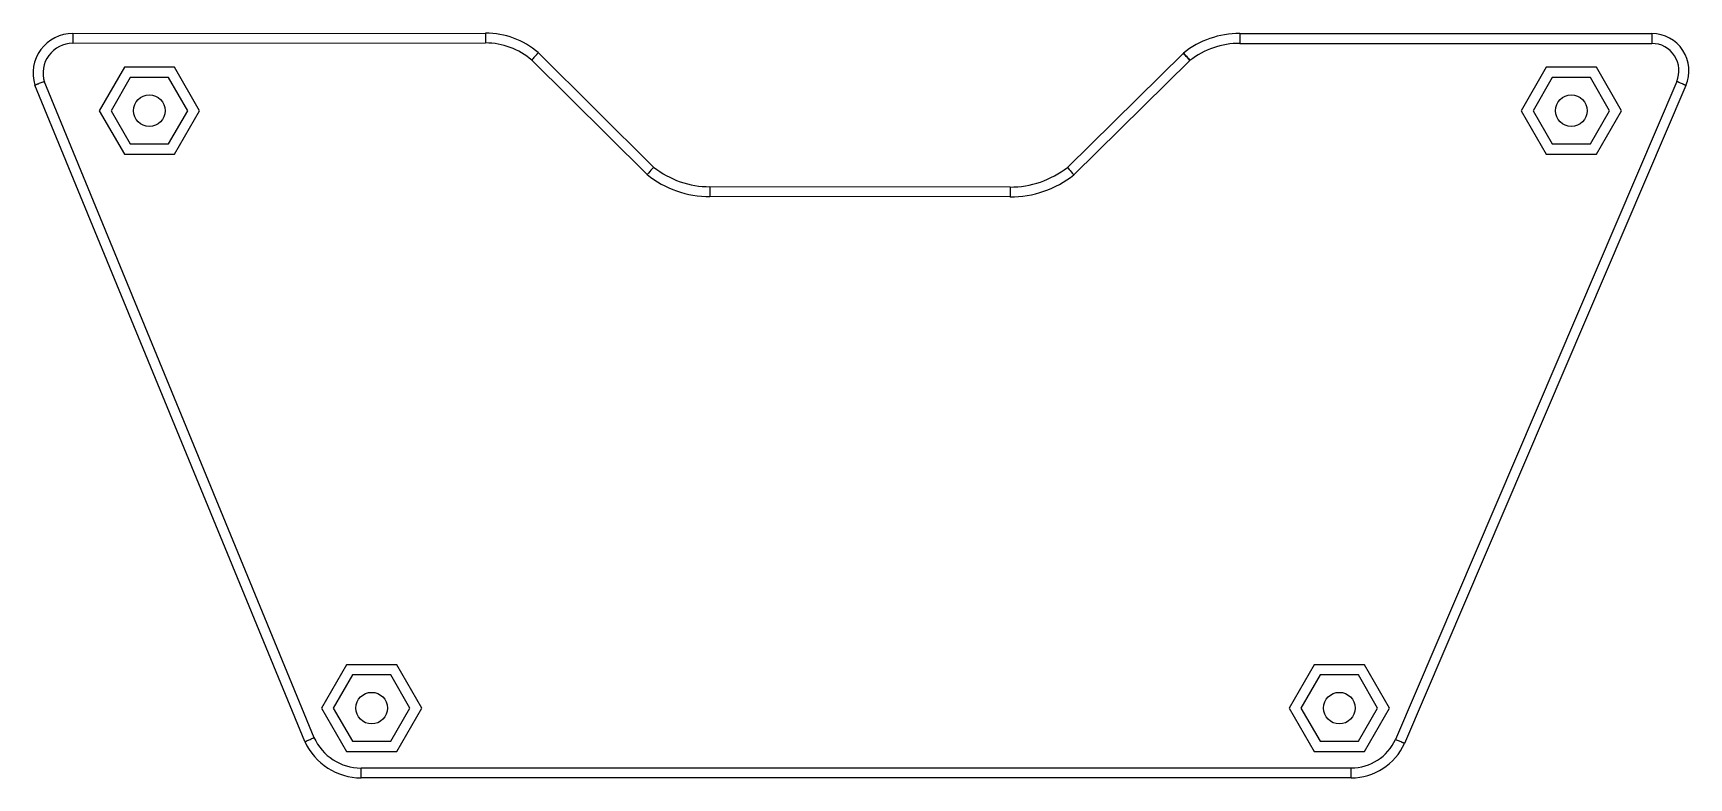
# Model space of a CAD drawing. Header units: millimetres. Extents: x 66 to 234, y 112 to 188.
import ezdxf

# ---------------------------------------------------------------- set-up
doc = ezdxf.new("R2010")
doc.units = ezdxf.units.MM
doc.layers.add('View001', color=7, linetype='CONTINUOUS')

msp = doc.modelspace()

# ---------------------------------------------------------------- linework, layer by layer
at = {"layer": 'View001'}
for p, q in [((70.181, 187.683), (111.98, 187.713)), ((70.1817, 186.683), (111.981, 186.713)), ((188.362, 187.678), (230.096, 187.666)), ((188.362, 186.678), (230.096, 186.666)), ((116.607, 185.025), (128.333, 173.388)), ((117.312, 185.735), (128.998, 174.137)), ((170.904, 174.108), (182.656, 185.696)), ((171.564, 173.355), (183.318, 184.944)), ((94.6161, 116.336), (67.269, 182.83)), ((75.3967, 184.249), (72.8563, 179.849)), ((75.9967, 183.21), (74.0563, 179.849)), ((80.4773, 184.25), (75.3967, 184.249)), ((79.8773, 183.21), (75.9967, 183.21)), ((81.8177, 179.85), (79.8773, 183.21)), ((83.0177, 179.85), (80.4773, 184.25)), ((232.607, 182.807), (204.121, 116.167)), ((219.397, 184.25), (216.856, 179.85)), ((219.997, 183.21), (218.056, 179.85)), ((224.477, 184.249), (219.397, 184.25)), ((223.877, 183.21), (219.997, 183.21)), ((225.818, 179.849), (223.877, 183.21)), ((227.018, 179.849), (224.477, 184.249)), ((93.6913, 115.956), (66.3442, 182.45)), ((233.526, 182.414), (205.04, 115.774)), ((72.8563, 179.849), (75.3967, 175.449)), ((74.0563, 179.849), (75.9967, 176.489)), ((79.8773, 176.489), (81.8177, 179.85)), ((80.4773, 175.45), (83.0177, 179.85)), ((216.856, 179.85), (219.397, 175.45)), ((218.056, 179.85), (219.997, 176.489)), ((223.877, 176.489), (225.818, 179.849)), ((224.477, 175.449), (227.018, 179.849)), ((75.9967, 176.489), (79.8773, 176.489)), ((219.997, 176.489), (223.877, 176.489)), ((75.3967, 175.449), (80.4773, 175.45)), ((219.397, 175.45), (224.477, 175.449)), ((165.089, 171.124), (134.703, 171.156)), ((165.09, 172.124), (134.704, 172.155)), ((97.8967, 123.75), (95.3563, 119.35)), ((98.4967, 122.71), (96.5563, 119.35)), ((102.977, 123.75), (97.8967, 123.75)), ((102.377, 122.71), (98.4967, 122.71)), ((104.318, 119.349), (102.377, 122.71)), ((105.518, 119.35), (102.977, 123.75)), ((195.897, 123.749), (193.356, 119.349)), ((196.497, 122.71), (194.556, 119.349)), ((200.977, 123.75), (195.897, 123.749)), ((200.377, 122.71), (196.497, 122.71)), ((202.318, 119.35), (200.377, 122.71)), ((203.518, 119.35), (200.977, 123.75)), ((95.3563, 119.35), (97.8967, 114.949)), ((96.5563, 119.35), (98.4967, 115.989)), ((102.377, 115.989), (104.318, 119.349)), ((102.977, 114.949), (105.518, 119.35)), ((193.356, 119.349), (195.897, 114.949)), ((194.556, 119.349), (196.497, 115.989)), ((200.377, 115.989), (202.318, 119.35)), ((200.977, 114.95), (203.518, 119.35)), ((98.4967, 115.989), (102.377, 115.989)), ((196.497, 115.989), (200.377, 115.989)), ((97.8967, 114.949), (102.977, 114.949)), ((195.897, 114.949), (200.977, 114.95)), ((199.642, 113.288), (99.373, 113.287)), ((199.642, 112.288), (99.373, 112.287))]:
    msp.add_line(p, q, dxfattribs=at)
for centre in [(77.937, 179.85), (221.937, 179.85), (100.437, 119.35), (198.437, 119.35)]:
    msp.add_circle(centre, 1.6, dxfattribs=at)
for centre, radius, start, end in [((70.181, 183.66), 4.023, 90, -162.5), ((70.181, 183.66), 4.023, 90, -162.5), ((70.181, 183.66), 3.023, 90, -162.5), ((111.98, 179.536), 8.176, 49.3, 90), ((111.98, 179.536), 8.176, 49.3, 90), ((111.98, 179.536), 7.176, 49.3, 90), ((188.362, 178.471), 9.206, 90, 128.3), ((188.362, 178.471), 9.206, 90, 128.3), ((188.362, 178.471), 8.206, 90, 127.927), ((230.096, 183.919), 3.746, -23.7, 90), ((230.096, 183.919), 3.746, -23.7, 90), ((230.096, 183.919), 2.746, -23.7, 90), ((134.704, 181.362), 10.206, -128.626, -90), ((134.704, 181.362), 9.206, -128.3, -90), ((134.704, 181.362), 9.206, -128.3, -90), ((165.09, 181.63), 9.507, -90, -52.3), ((165.09, 181.63), 9.507, -90, -52.3), ((165.09, 181.63), 10.507, -90, -51.9633), ((99.373, 118.522), 6.234, -155.7, -90), ((99.373, 118.522), 6.234, -155.7, -90), ((99.373, 118.522), 5.234, -155.7, -90), ((199.642, 118.212), 4.923, -90, -24.3), ((199.642, 118.212), 5.923, -90, -24.3), ((199.642, 118.212), 5.923, -90, -24.3)]:
    msp.add_arc(centre, radius, start, end, dxfattribs=at)
for points, knots in [([(70.181, 187.683), (70.181, 187.68), (70.181, 187.678), (70.181, 187.676), (70.181, 187.67), (70.181, 187.664), (70.181, 187.657), (70.181, 187.647), (70.181, 187.637), (70.181, 187.626), (70.181, 187.612), (70.181, 187.598), (70.181, 187.583), (70.181, 187.565), (70.181, 187.547), (70.181, 187.529), (70.181, 187.508), (70.181, 187.486), (70.181, 187.464), (70.181, 187.439), (70.181, 187.415), (70.181, 187.39), (70.181, 187.362), (70.181, 187.334), (70.181, 187.306), (70.181, 187.246), (70.181, 187.183), (70.181, 187.116), (70.181, 186.981), (70.181, 186.832), (70.181, 186.683)], [0, 0, 0, 0, 0.1122, 0.1122, 0.1122, 0.224399, 0.224399, 0.224399, 0.336599, 0.336599, 0.336599, 0.448799, 0.448799, 0.448799, 0.560999, 0.560999, 0.560999, 0.673198, 0.673198, 0.673198, 0.785398, 0.785398, 0.785398, 0.897598, 0.897598, 0.897598, 1.122, 1.122, 1.122, 1.5708, 1.5708, 1.5708, 1.5708]), ([(111.98, 187.713), (111.98, 187.71), (111.98, 187.708), (111.98, 187.706), (111.98, 187.7), (111.98, 187.694), (111.98, 187.687), (111.98, 187.677), (111.98, 187.667), (111.98, 187.656), (111.98, 187.642), (111.98, 187.628), (111.98, 187.613), (111.98, 187.595), (111.98, 187.577), (111.98, 187.559), (111.98, 187.538), (111.98, 187.516), (111.98, 187.494), (111.98, 187.469), (111.98, 187.445), (111.98, 187.42), (111.98, 187.392), (111.98, 187.364), (111.98, 187.336), (111.98, 187.276), (111.98, 187.213), (111.98, 187.146), (111.981, 187.011), (111.981, 186.862), (111.981, 186.713)], [0, 0, 0, 0, 0.1122, 0.1122, 0.1122, 0.224399, 0.224399, 0.224399, 0.336599, 0.336599, 0.336599, 0.448799, 0.448799, 0.448799, 0.560999, 0.560999, 0.560999, 0.673198, 0.673198, 0.673198, 0.785398, 0.785398, 0.785398, 0.897598, 0.897598, 0.897598, 1.122, 1.122, 1.122, 1.5708, 1.5708, 1.5708, 1.5708]), ([(188.362, 187.678), (188.362, 187.675), (188.362, 187.673), (188.362, 187.671), (188.362, 187.665), (188.362, 187.659), (188.362, 187.652), (188.362, 187.642), (188.362, 187.632), (188.362, 187.621), (188.362, 187.607), (188.362, 187.593), (188.362, 187.578), (188.362, 187.56), (188.362, 187.542), (188.362, 187.524), (188.362, 187.503), (188.362, 187.481), (188.362, 187.459), (188.362, 187.434), (188.362, 187.41), (188.362, 187.385), (188.362, 187.357), (188.362, 187.329), (188.362, 187.301), (188.362, 187.241), (188.362, 187.178), (188.362, 187.111), (188.362, 186.976), (188.362, 186.827), (188.362, 186.678)], [0, 0, 0, 0, 0.1122, 0.1122, 0.1122, 0.224399, 0.224399, 0.224399, 0.336599, 0.336599, 0.336599, 0.448799, 0.448799, 0.448799, 0.560999, 0.560999, 0.560999, 0.673198, 0.673198, 0.673198, 0.785398, 0.785398, 0.785398, 0.897598, 0.897598, 0.897598, 1.122, 1.122, 1.122, 1.5708, 1.5708, 1.5708, 1.5708]), ([(230.096, 187.666), (230.096, 187.663), (230.096, 187.661), (230.096, 187.659), (230.096, 187.653), (230.096, 187.647), (230.096, 187.64), (230.096, 187.63), (230.096, 187.62), (230.096, 187.609), (230.096, 187.595), (230.096, 187.581), (230.096, 187.566), (230.096, 187.548), (230.096, 187.53), (230.096, 187.512), (230.096, 187.491), (230.096, 187.469), (230.096, 187.447), (230.096, 187.422), (230.096, 187.398), (230.096, 187.373), (230.096, 187.345), (230.096, 187.317), (230.096, 187.289), (230.096, 187.229), (230.096, 187.166), (230.096, 187.099), (230.096, 186.964), (230.096, 186.815), (230.096, 186.666)], [0, 0, 0, 0, 0.1122, 0.1122, 0.1122, 0.224399, 0.224399, 0.224399, 0.336599, 0.336599, 0.336599, 0.448799, 0.448799, 0.448799, 0.560999, 0.560999, 0.560999, 0.673198, 0.673198, 0.673198, 0.785398, 0.785398, 0.785398, 0.897598, 0.897598, 0.897598, 1.122, 1.122, 1.122, 1.5708, 1.5708, 1.5708, 1.5708]), ([(117.312, 185.735), (117.31, 185.733), (117.309, 185.732), (117.307, 185.73), (117.303, 185.725), (117.299, 185.721), (117.295, 185.716), (117.288, 185.708), (117.282, 185.7), (117.275, 185.692), (117.266, 185.682), (117.256, 185.671), (117.247, 185.66), (117.235, 185.646), (117.223, 185.633), (117.212, 185.619), (117.198, 185.602), (117.183, 185.586), (117.169, 185.57), (117.153, 185.551), (117.137, 185.532), (117.121, 185.513), (117.102, 185.492), (117.084, 185.471), (117.066, 185.45), (117.027, 185.404), (116.986, 185.356), (116.942, 185.306), (116.854, 185.203), (116.757, 185.09), (116.659, 184.977)], [0, 0, 0, 0, 0.1122, 0.1122, 0.1122, 0.224399, 0.224399, 0.224399, 0.336599, 0.336599, 0.336599, 0.448799, 0.448799, 0.448799, 0.560999, 0.560999, 0.560999, 0.673198, 0.673198, 0.673198, 0.785398, 0.785398, 0.785398, 0.897598, 0.897598, 0.897598, 1.122, 1.122, 1.122, 1.5708, 1.5708, 1.5708, 1.5708]), ([(183.318, 184.944), (183.141, 185.138), (182.965, 185.33), (182.842, 185.468), (182.718, 185.607), (182.649, 185.69), (182.656, 185.696)], [0, 0, 0, 0, 0.785908, 0.785908, 0.785908, 1.57182, 1.57182, 1.57182, 1.57182]), ([(182.656, 185.696), (182.663, 185.703), (182.738, 185.625), (182.861, 185.484), (182.982, 185.345), (183.15, 185.146), (183.318, 184.944)], [0, 0, 0, 0, 0.785405, 0.785405, 0.785405, 1.57081, 1.57081, 1.57081, 1.57081]), ([(66.3442, 182.45), (66.3461, 182.451), (66.3481, 182.451), (66.35, 182.452), (66.3558, 182.455), (66.3616, 182.457), (66.3674, 182.459), (66.377, 182.463), (66.3865, 182.467), (66.3961, 182.471), (66.4093, 182.477), (66.4226, 182.482), (66.4358, 182.487), (66.4525, 182.494), (66.4692, 182.501), (66.486, 182.508), (66.506, 182.516), (66.526, 182.525), (66.546, 182.533), (66.569, 182.542), (66.592, 182.552), (66.6151, 182.561), (66.6409, 182.572), (66.6666, 182.582), (66.6924, 182.593), (66.7476, 182.616), (66.8061, 182.64), (66.8678, 182.665), (66.9933, 182.717), (67.1305, 182.773), (67.269, 182.83)], [0, 0, 0, 0, 0.1122, 0.1122, 0.1122, 0.224399, 0.224399, 0.224399, 0.336599, 0.336599, 0.336599, 0.448799, 0.448799, 0.448799, 0.560999, 0.560999, 0.560999, 0.673198, 0.673198, 0.673198, 0.785398, 0.785398, 0.785398, 0.897598, 0.897598, 0.897598, 1.122, 1.122, 1.122, 1.5708, 1.5708, 1.5708, 1.5708]), ([(233.526, 182.414), (233.524, 182.415), (233.522, 182.415), (233.52, 182.416), (233.515, 182.419), (233.509, 182.421), (233.503, 182.424), (233.494, 182.428), (233.484, 182.432), (233.475, 182.436), (233.462, 182.442), (233.448, 182.448), (233.435, 182.454), (233.419, 182.461), (233.402, 182.468), (233.386, 182.475), (233.366, 182.484), (233.346, 182.493), (233.326, 182.501), (233.303, 182.512), (233.281, 182.522), (233.258, 182.532), (233.232, 182.543), (233.207, 182.554), (233.181, 182.565), (233.127, 182.589), (233.069, 182.615), (233.008, 182.641), (232.883, 182.696), (232.748, 182.756), (232.61, 182.816)], [0, 0, 0, 0, 0.1122, 0.1122, 0.1122, 0.224399, 0.224399, 0.224399, 0.336599, 0.336599, 0.336599, 0.448799, 0.448799, 0.448799, 0.560999, 0.560999, 0.560999, 0.673198, 0.673198, 0.673198, 0.785398, 0.785398, 0.785398, 0.897598, 0.897598, 0.897598, 1.122, 1.122, 1.122, 1.5708, 1.5708, 1.5708, 1.5708]), ([(128.998, 174.137), (128.999, 174.137), (128.935, 174.066), (128.824, 173.94), (128.7, 173.801), (128.518, 173.595), (128.333, 173.388)], [0, 0, 0, 0, 0.471477, 0.471477, 0.471477, 1, 1, 1, 1]), ([(170.904, 174.108), (170.903, 174.109), (170.967, 174.036), (171.077, 173.91), (171.2, 173.77), (171.381, 173.563), (171.564, 173.355)], [0, 0, 0, 0, 0.471928, 0.471928, 0.471928, 1, 1, 1, 1]), ([(134.704, 172.155), (134.704, 172.153), (134.704, 172.151), (134.704, 172.149), (134.704, 172.143), (134.704, 172.137), (134.704, 172.13), (134.704, 172.12), (134.704, 172.11), (134.704, 172.099), (134.704, 172.085), (134.704, 172.071), (134.704, 172.056), (134.704, 172.038), (134.704, 172.02), (134.704, 172.002), (134.704, 171.981), (134.704, 171.959), (134.704, 171.937), (134.704, 171.912), (134.704, 171.888), (134.704, 171.863), (134.704, 171.835), (134.704, 171.807), (134.704, 171.779), (134.704, 171.719), (134.703, 171.656), (134.703, 171.589), (134.703, 171.454), (134.703, 171.305), (134.703, 171.156)], [0, 0, 0, 0, 0.1122, 0.1122, 0.1122, 0.224399, 0.224399, 0.224399, 0.336599, 0.336599, 0.336599, 0.448799, 0.448799, 0.448799, 0.560999, 0.560999, 0.560999, 0.673198, 0.673198, 0.673198, 0.785398, 0.785398, 0.785398, 0.897598, 0.897598, 0.897598, 1.122, 1.122, 1.122, 1.5708, 1.5708, 1.5708, 1.5708]), ([(165.09, 172.123), (165.09, 172.121), (165.09, 172.119), (165.09, 172.117), (165.09, 172.111), (165.09, 172.105), (165.09, 172.098), (165.09, 172.088), (165.09, 172.078), (165.09, 172.067), (165.09, 172.053), (165.09, 172.039), (165.09, 172.024), (165.09, 172.006), (165.09, 171.988), (165.09, 171.97), (165.09, 171.949), (165.09, 171.927), (165.09, 171.905), (165.09, 171.88), (165.09, 171.856), (165.09, 171.831), (165.09, 171.803), (165.09, 171.775), (165.09, 171.747), (165.09, 171.687), (165.09, 171.624), (165.09, 171.557), (165.09, 171.422), (165.09, 171.273), (165.09, 171.124)], [3.14159, 3.14159, 3.14159, 3.14159, 3.25379, 3.25379, 3.25379, 3.36599, 3.36599, 3.36599, 3.47819, 3.47819, 3.47819, 3.59039, 3.59039, 3.59039, 3.70259, 3.70259, 3.70259, 3.81479, 3.81479, 3.81479, 3.92699, 3.92699, 3.92699, 4.03919, 4.03919, 4.03919, 4.26359, 4.26359, 4.26359, 4.71239, 4.71239, 4.71239, 4.71239]), ([(93.6913, 115.956), (93.6932, 115.957), (93.6951, 115.958), (93.697, 115.959), (93.7027, 115.961), (93.7085, 115.964), (93.7142, 115.966), (93.7236, 115.971), (93.733, 115.975), (93.7425, 115.979), (93.7555, 115.985), (93.7685, 115.991), (93.7816, 115.997), (93.798, 116.004), (93.8145, 116.012), (93.831, 116.019), (93.8507, 116.028), (93.8704, 116.037), (93.8902, 116.046), (93.9129, 116.056), (93.9356, 116.066), (93.9583, 116.077), (93.9837, 116.088), (94.0091, 116.1), (94.0345, 116.111), (94.0889, 116.136), (94.1465, 116.162), (94.2073, 116.189), (94.331, 116.245), (94.4662, 116.306), (94.6027, 116.368)], [0, 0, 0, 0, 0.1122, 0.1122, 0.1122, 0.224399, 0.224399, 0.224399, 0.336599, 0.336599, 0.336599, 0.448799, 0.448799, 0.448799, 0.560999, 0.560999, 0.560999, 0.673198, 0.673198, 0.673198, 0.785398, 0.785398, 0.785398, 0.897598, 0.897598, 0.897598, 1.122, 1.122, 1.122, 1.5708, 1.5708, 1.5708, 1.5708]), ([(205.04, 115.774), (205.038, 115.775), (205.036, 115.776), (205.034, 115.777), (205.029, 115.779), (205.023, 115.781), (205.017, 115.784), (205.008, 115.788), (204.998, 115.792), (204.989, 115.796), (204.975, 115.802), (204.962, 115.807), (204.949, 115.813), (204.933, 115.82), (204.916, 115.827), (204.899, 115.834), (204.879, 115.843), (204.86, 115.851), (204.84, 115.86), (204.817, 115.87), (204.794, 115.879), (204.771, 115.889), (204.745, 115.9), (204.72, 115.911), (204.694, 115.922), (204.639, 115.946), (204.581, 115.97), (204.52, 115.997), (204.395, 116.05), (204.258, 116.108), (204.121, 116.167)], [0, 0, 0, 0, 0.1122, 0.1122, 0.1122, 0.224399, 0.224399, 0.224399, 0.336599, 0.336599, 0.336599, 0.448799, 0.448799, 0.448799, 0.560999, 0.560999, 0.560999, 0.673198, 0.673198, 0.673198, 0.785398, 0.785398, 0.785398, 0.897598, 0.897598, 0.897598, 1.122, 1.122, 1.122, 1.5708, 1.5708, 1.5708, 1.5708]), ([(99.373, 112.287), (99.373, 112.29), (99.373, 112.292), (99.373, 112.294), (99.373, 112.3), (99.373, 112.306), (99.373, 112.313), (99.373, 112.323), (99.373, 112.333), (99.373, 112.344), (99.373, 112.358), (99.373, 112.372), (99.373, 112.387), (99.373, 112.405), (99.373, 112.423), (99.373, 112.441), (99.373, 112.462), (99.373, 112.484), (99.373, 112.506), (99.373, 112.531), (99.373, 112.555), (99.373, 112.58), (99.373, 112.608), (99.373, 112.636), (99.373, 112.664), (99.373, 112.724), (99.373, 112.787), (99.373, 112.854), (99.373, 112.989), (99.373, 113.138), (99.373, 113.287)], [0, 0, 0, 0, 0.1122, 0.1122, 0.1122, 0.224399, 0.224399, 0.224399, 0.336599, 0.336599, 0.336599, 0.448799, 0.448799, 0.448799, 0.560999, 0.560999, 0.560999, 0.673198, 0.673198, 0.673198, 0.785398, 0.785398, 0.785398, 0.897598, 0.897598, 0.897598, 1.122, 1.122, 1.122, 1.5708, 1.5708, 1.5708, 1.5708]), ([(199.642, 112.288), (199.642, 112.291), (199.642, 112.293), (199.642, 112.295), (199.642, 112.301), (199.642, 112.307), (199.642, 112.314), (199.642, 112.324), (199.642, 112.334), (199.642, 112.345), (199.642, 112.359), (199.642, 112.373), (199.642, 112.388), (199.642, 112.406), (199.642, 112.424), (199.642, 112.442), (199.642, 112.463), (199.642, 112.485), (199.642, 112.507), (199.642, 112.532), (199.642, 112.556), (199.642, 112.581), (199.642, 112.609), (199.642, 112.637), (199.642, 112.665), (199.642, 112.725), (199.642, 112.788), (199.642, 112.855), (199.642, 112.99), (199.642, 113.139), (199.642, 113.288)], [0, 0, 0, 0, 0.1122, 0.1122, 0.1122, 0.224399, 0.224399, 0.224399, 0.336599, 0.336599, 0.336599, 0.448799, 0.448799, 0.448799, 0.560999, 0.560999, 0.560999, 0.673198, 0.673198, 0.673198, 0.785398, 0.785398, 0.785398, 0.897598, 0.897598, 0.897598, 1.122, 1.122, 1.122, 1.5708, 1.5708, 1.5708, 1.5708])]:
    msp.add_open_spline(points, degree=3, knots=knots, dxfattribs=at)

doc.saveas('drawing.dxf')
